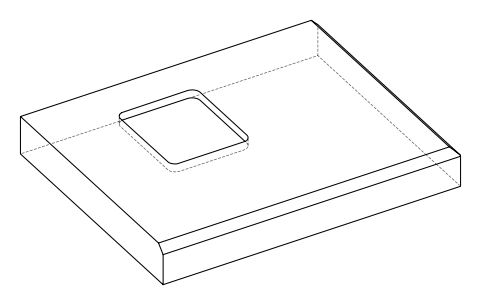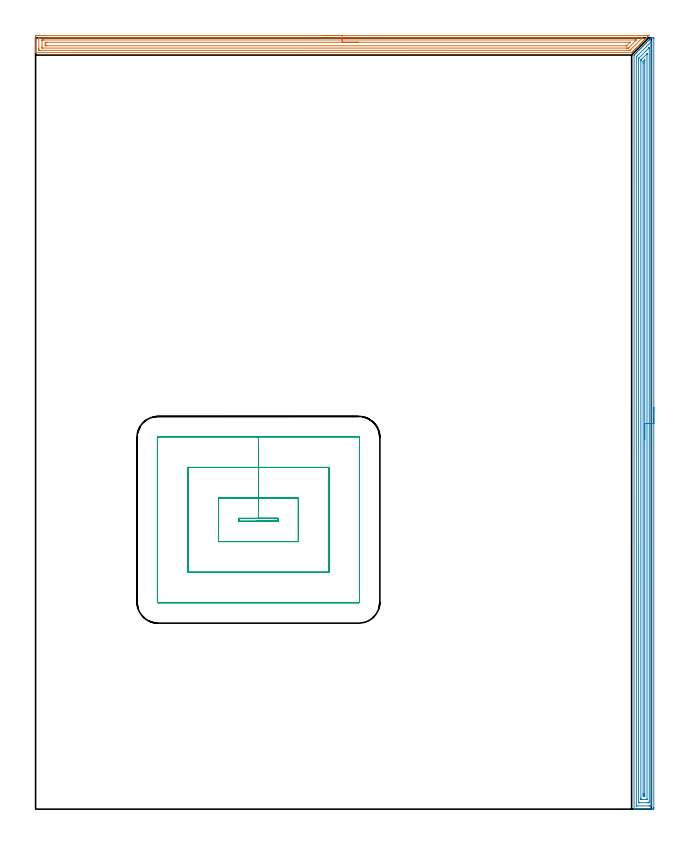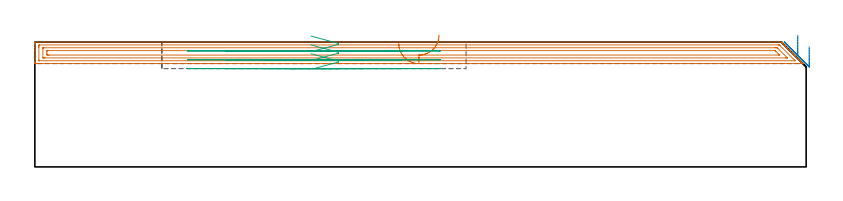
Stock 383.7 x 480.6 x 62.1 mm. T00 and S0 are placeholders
(PLAN: 3 operations, 1 tool changes, 38.1 min)
(1 AREA_MILL | FG_CHAMFER_SURFACE | UGT0205_001 | 12.32 min | 21971 mm3)
(2 AREA_MILL_1 | FG_CHAMFER_SURFACE_1 | UGT0205_001 | 19.25 min | 35845 mm3)
(3 MILL_RECTANGULAR_POCKET | POCKET_RECTANGULAR_STRAIGHT | UGT0201_109 | Follow Part, ap 6.35, ae 75% | 6.49 min | 255302 mm3)
(TOOL UGT0205_001 | Chamfer Mill 20 x 3 x 45 deg. | D20 FL50 Z2)
(TOOL UGT0201_109 | End Mill 25.4 mm | D25.4 FL25 Z2)
(OP 1 AREA_MILL)
G17 G21 G94 G90
T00 M6
G54
G17 G0 G90 X181.05 Y482.1 S1061 M3
G43 Z72.1 H0
Z61.4
G94 G1 X181.088 Z60.528 F250.
X181.202 Z59.664
X181.391 Z58.812
X181.653 Z57.98
X181.987 Z57.174
X182.39 Z56.4
X182.858 Z55.664
X183.39 Z54.972
X183.979 Z54.329
X184.622 Z53.74
X185.314 Z53.208
X186.05 Z52.74
X186.824 Z52.337
X187.63 Z52.003
X188.462 Z51.741
X189.314 Z51.552
X190.178 Z51.438
X191.05 Z51.4
X382.069
X382.097 Y482.099 Z51.399
Y482.097 Z51.401
X382.069 Y482.069 Z51.431
X382.013 Y482.013 Z51.487
X381.614 Y481.612 Z51.884
X381.473 Y481.472 Z52.027
X381.175 Y481.175 Z52.325
X380.73 Y480.728 Z52.768
X380.269 Y480.269 Z53.23
X379.846 Y479.844 Z53.653
X379.355 Y479.354 Z54.145
X378.962 Y478.96 Z54.537
X378.44 Y478.439 Z55.06
X378.195 Y478.193 Z55.304
X378.077 Y478.076 Z55.421
X377.897 Y477.897 Z55.603
X377.736 Y477.736 Z55.764
X377.635 Y477.634 Z55.864
X377.599 Y477.598 Z55.9
X377.193 Y477.192 Z56.306
X377.003 Y477.003 Z56.497
X376.88 Y476.88 Z56.62
X376.751 Y476.75 Z56.747
X376.705 Y476.704 Z56.794
X376.025 Y476.024 Z57.475
X375.867 Y475.866 Z57.631
X375.811 Y475.81 Z57.688
X375.169 Y475.169 Z58.331
X374.984 Y474.982 Z58.515
X374.321 Y474.321 Z59.179
X374.1 Y474.098 Z59.398
X373.458 Y473.458 Z60.042
X373.427 Y473.427 Z60.073
X373.216 Y473.214 Z60.282
X372.603 Y472.603 Z60.897
X372.533 Y472.532 Z60.967
X372.332 Y472.33 Z61.166
X371.748 Y471.747 Z61.752
X371.639 Y471.638 Z61.86
X371.419 Y471.423 Z62.071
X371.395 Y471.404 Z62.089
X371.192 Y471.4 Z62.1
X0.18
X0.008 Y471.403 Z62.088
X0. Y471.418 Z62.072
Y471.793 Z61.706
Y472.059 Z61.44
Y472.772 Z60.723
Y474.012 Z59.485
Y475.424 Z58.072
Y481.348 Z52.149
X0.003 Y481.612 Z51.885
X0.009 Y482.092 Z51.406
X0.139 Y482.095 Z51.403
X0.627 Y482.1 Z51.4
X191.05
Y480.686 Z52.814
X377.941 Y480.685 Z52.815
X378.207 Y480.679 Z52.821
X378.18 Y480.642 Z52.858
X378.086 Y480.541 Z52.959
X377.993 Y480.444 Z53.056
X377.897 Y480.346 Z53.154
X370.745 Y473.195 Z60.305
X370.531 Y472.984 Z60.516
X370.431 Y472.888 Z60.612
X370.37 Y472.832 Z60.668
X370.275 Y472.821 Z60.679
X369.851 Y472.815 Z60.685
X369.808
X2.372
X2.019 Y472.821 Z60.679
X2.01 Y472.935 Z60.565
X2.003 Y473.18 Z60.32
X2.001 Y473.656 Z59.844
X2. Y474.066 Z59.434
X2.001 Y480.253 Z53.247
X2.01 Y480.665 Z52.835
X2.012 Y480.68 Z52.82
X2.018 Y480.682 Z52.818
X2.043 Y480.684 Z52.816
X2.096 Y480.685 Z52.815
X2.202 Y480.686 Z52.814
X191.05
Y479.272 Z54.228
X373.427 Y479.271 Z54.229
X374.007 Y479.27 Z54.23
X374.129 Y479.269 Z54.231
X374.321 Y479.264 Z54.236
X374.347 Y479.256 Z54.244
X374.336 Y479.241 Z54.259
X374.321 Y479.221 Z54.279
X369.64 Y474.54 Z58.96
X369.409 Y474.316 Z59.184
X369.342 Y474.253 Z59.247
X369.313 Y474.235 Z59.265
X369.267 Y474.233 Z59.267
X368.957 Y474.23 Z59.27
X368.378 Y474.229 Z59.271
X368.063 Y474.228 Z59.272
X4.518 Y474.229 Z59.271
X4.203 Y474.23 Z59.27
X4.099 Y474.232 Z59.268
X4.023 Y474.235 Z59.265
X4.01 Y474.339 Z59.161
X4.005 Y474.54 Z58.96
X4.001 Y474.74 Z58.76
Y478.96 Z54.54
X4.003 Y479.158 Z54.342
X4.01 Y479.227 Z54.273
X4.015 Y479.265 Z54.235
X4.047 Y479.266 Z54.234
X4.203 Y479.269 Z54.231
X4.783 Y479.271 Z54.229
X5.097
X191.05 Y479.272 Z54.228
Y477.857 Z55.643
X370.072
X370.369 Y477.855 Z55.645
X370.463 Y477.852 Z55.648
X370.488 Y477.85 Z55.65
X370.48 Y477.839 Z55.661
X370.448 Y477.801 Z55.699
X370.363 Y477.712 Z55.788
X370.291 Y477.64 Z55.86
X368.513 Y475.863 Z57.637
X368.362 Y475.714 Z57.786
X368.304 Y475.661 Z57.839
X368.289 Y475.65 Z57.85
X368.272 Y475.647 Z57.853
X368.231 Y475.644 Z57.856
X368.063 Y475.643 Z57.857
X367.842
X6.885
X6.662 Y475.644 Z57.856
X6.128 Y475.65 Z57.85
X6.01 Y475.66 Z57.84
X6.006 Y475.869 Z57.631
X6. Y476.299 Z57.201
Y477.183 Z56.317
X6.006 Y477.63 Z55.87
X6.01 Y477.842 Z55.658
X6.219 Y477.851 Z55.649
X6.885 Y477.856 Z55.644
X7.107 Y477.857 Z55.643
X191.05
X191.922 Z55.681
X192.786 Z55.795
X193.638 Z55.983
X194.47 Z56.246
X195.276 Z56.58
X196.05 Z56.982
X196.786 Z57.451
X197.478 Z57.982
X198.121 Z58.572
X198.71 Z59.215
X199.242 Z59.907
X199.71 Z60.643
X200.113 Z61.417
X200.447 Z62.223
X200.709 Z63.055
X200.898 Z63.906
X201.012 Z64.771
X201.05 Z65.643
G0 Z72.1
M5
M2
(OP 2 AREA_MILL_1)
G17 G21 G94 G90
T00 M6
G54
G17 G0 G90 X385.2 Y250.3 S1061 M3
G43 Z72.1 H0
Z59.8
G94 G1 Y250.262 Z58.928 F250.
Y250.148 Z58.063
Y249.959 Z57.212
Y249.697 Z56.38
Y249.363 Z55.574
Y248.96 Z54.8
Y248.492 Z54.064
Y247.96 Z53.372
Y247.371 Z52.729
Y246.728 Z52.14
Y246.036 Z51.608
Y245.3 Z51.14
Y244.526 Z50.737
Y243.72 Z50.403
Y242.888 Z50.141
Y242.036 Z49.952
Y241.172 Z49.838
Y240.3 Z49.8
Y1.088
X385.199 Y0.631 Z49.801
X385.195 Y0.199 Z49.803
X385.192 Y0.01 Z49.806
X384.77 Y0.005 Z50.228
X384.149 Y0. Z50.849
X375.97 Z59.024
X374.572 Z60.424
X374.21 Z60.785
X373.248 Z61.752
X372.903 Y0.01 Z62.088
X372.9 Y0.166 Z62.099
Y0.184 Z62.1
Y469.685
X372.904 Y469.895 Z62.089
X373.092 Y470.092 Z61.908
X373.429 Y470.43 Z61.569
X373.77 Y470.772 Z61.227
X373.89 Y470.89 Z61.109
X374.026 Y471.026 Z60.974
X374.21 Y471.212 Z60.787
X374.323 Y471.324 Z60.674
X374.92 Y471.92 Z60.079
X375.09 Y472.092 Z59.907
X375.814 Y472.815 Z59.185
X375.97 Y472.972 Z59.027
X376.409 Y473.409 Z58.591
X376.708 Y473.709 Z58.291
X376.85 Y473.852 Z58.146
X377.248 Y474.248 Z57.752
X377.336 Y474.336 Z57.664
X377.602 Y474.603 Z57.396
X377.73 Y474.732 Z57.266
X378.088 Y475.088 Z56.912
X378.26 Y475.26 Z56.739
X378.497 Y475.497 Z56.502
X378.61 Y475.612 Z56.386
X379.185 Y476.185 Z55.815
X379.391 Y476.392 Z55.607
X379.49 Y476.492 Z55.506
X379.93 Y476.93 Z55.069
X380.37 Y477.372 Z54.626
X380.607 Y477.607 Z54.393
X381.25 Y478.252 Z53.746
X381.446 Y478.446 Z53.554
X381.478 Y478.478 Z53.522
X382.13 Y479.131 Z52.867
X382.184 Y479.184 Z52.815
X382.372 Y479.373 Z52.627
X382.423 Y479.425 Z52.574
X382.473 Y479.473 Z52.526
X382.67 Y479.671 Z52.329
X382.716 Y479.718 Z52.281
X382.761 Y479.762 Z52.238
X382.968 Y479.969 Z52.031
X383.01 Y480.011 Z51.988
X383.125 Y480.125 Z51.874
X383.267 Y480.267 Z51.733
X383.45 Y480.451 Z51.548
X383.567 Y480.565 Z51.43
X383.609 Y480.599 Z51.387
X383.89 Y480.6 Z51.108
X383.993 Z51.006
X384.77 Z50.225
X384.951 Z50.045
X385.131 Y480.599 Z49.865
X385.191 Y480.597 Z49.805
X385.197 Y480.416 Z49.803
X385.2 Y480.197 Z49.8
Y240.3
X383.786 Z51.214
X383.785 Y2.526 Z51.215
X383.784 Y2.42 Z51.216
X383.779 Y2.035 Z51.221
X383.414 Y2.009 Z51.586
X383.01 Y2.004 Z51.99
X382.542 Y2. Z52.458
X374.623 Z60.377
X374.405 Y2.002 Z60.595
X374.37 Y2.005 Z60.63
X374.334 Y2.01 Z60.666
X374.321 Y2.02 Z60.679
X374.32 Y2.048 Z60.68
X374.315 Y2.313 Z60.685
Y468.343
X374.319 Y468.737 Z60.681
X374.321 Y468.834 Z60.679
X374.332 Y468.871 Z60.668
X374.357 Y468.899 Z60.643
X374.449 Y468.995 Z60.551
X374.687 Y469.237 Z60.313
X374.89 Y469.441 Z60.11
X383.674 Y478.224 Z51.326
X383.762 Y478.31 Z51.238
X383.779 Y478.323 Z51.221
Y478.322
X383.783 Y478.289 Z51.217
X383.785 Y478.18 Z51.215
X383.786 Y473.687 Z51.214
Y240.3
X382.372 Z52.628
X382.371 Y4.857 Z52.629
X382.37 Y4.208 Z52.63
X382.367 Y4.086 Z52.633
X382.365 Y4.027 Z52.635
X382.359 Y4.009 Z52.641
X382.33 Y4.005 Z52.67
X382.13 Y4.002 Z52.87
X381.455 Y4. Z53.545
X376.175 Z58.825
X375.97 Y4.002 Z59.03
X375.766 Y4.008 Z59.234
X375.742 Y4.01 Z59.258
X375.735 Y4.021 Z59.265
X375.732 Y4.061 Z59.268
X375.73 Y4.126 Z59.27
X375.729 Y4.208 Z59.271
X375.728 Y4.454 Z59.272
X375.729 Y466.8 Z59.271
X375.73 Y467.449 Z59.27
X375.732 Y467.691 Z59.268
X375.735 Y467.775 Z59.265
X375.74 Y467.829 Z59.26
X375.769 Y467.86 Z59.231
X375.97 Y468.069 Z59.03
X376.105 Y468.206 Z58.895
X376.242 Y468.343 Z58.758
X382.13 Y474.23 Z52.87
X382.317 Y474.413 Z52.683
X382.347 Y474.44 Z52.653
X382.362 Y474.451 Z52.638
X382.366 Y474.437 Z52.634
X382.37 Y474.413 Z52.63
X382.371 Y474.396 Z52.629
X382.372 Y474.358 Z52.628
Y240.3
X380.957 Z54.043
Y6.295
X380.955 Y6.095 Z54.045
X380.953 Y6.024 Z54.047
X380.95 Y6.011 Z54.05
X380.944 Y6.008 Z54.056
X380.918 Y6.004 Z54.082
X380.808 Y6.001 Z54.192
X380.37 Y6. Z54.63
X377.73 Z57.27
X377.292 Y6.007 Z57.708
X377.184 Y6.01 Z57.816
X377.149 Y6.022 Z57.851
X377.147 Y6.057 Z57.853
X377.145 Y6.147 Z57.855
X377.143 Y6.594 Z57.857
Y6.891
Y466.257
X377.145 Y466.555 Z57.855
X377.147 Y466.703 Z57.853
X377.15 Y466.774 Z57.85
X377.186 Y466.826 Z57.814
X377.324 Y466.968 Z57.676
X377.73 Y467.381 Z57.27
X380.869 Y470.519 Z54.131
X380.899 Y470.548 Z54.101
X380.939 Y470.582 Z54.061
X380.949 Y470.588 Z54.051
X380.951 Y470.58 Z54.049
X380.954 Y470.547 Z54.046
X380.957 Y470.43 Z54.043
Y240.3
X379.543 Z55.457
Y9.52
X379.54 Y8.68 Z55.46
X379.539 Y8.63 Z55.461
X379.49 Y8.01 Z55.51
X379.274 Y8.005 Z55.726
X378.61 Y8.01 Z56.39
X378.562 Y8.68 Z56.438
X378.559 Y8.731 Z56.441
X378.557 Y9.574 Z56.443
Y9.628
Y464.82
X378.56 Y465.66 Z56.44
X378.562 Y465.709 Z56.438
X378.567 Y465.756 Z56.433
X378.61 Y465.804 Z56.39
X378.98 Y466.179 Z56.02
X379.49 Y466.692 Z55.51
X379.513 Y466.713 Z55.487
X379.532 Y466.727 Z55.468
X379.536 Y466.728 Z55.464
X379.538 Y466.715 Z55.462
X379.542 Y466.609 Z55.458
X379.543 Y466.555 Z55.457
Y240.3
Y239.428 Z55.495
Y238.564 Z55.609
Y237.712 Z55.798
Y236.88 Z56.06
Y236.074 Z56.394
Y235.3 Z56.797
Y234.564 Z57.265
Y233.872 Z57.796
Y233.229 Z58.386
Y232.64 Z59.029
Y232.108 Z59.721
Y231.64 Z60.457
Y231.237 Z61.231
Y230.903 Z62.037
Y230.641 Z62.869
Y230.452 Z63.72
Y230.338 Z64.585
Y230.3 Z65.457
G0 Z72.1
M5
M2
(OP 3 MILL_RECTANGULAR_POCKET)
G17 G21 G94 G90
T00 M6
G54
G17 G0 G90 X137.333 Y179.4 S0 M3
G43 Z72.1 H0
Z65.1
G94 G1 X151. Z61.438 F250.
Y181.2 Z60.956
X138.85 Z57.7
X126.7 F500.
Y179.4
X151.
Y181.2
X138.85
Y193.9
X114.
Y166.7
X163.7
Y193.9
X138.85
Y212.95
X94.95
Y147.65
X182.75
Y212.95
X138.85
Y232.
X76.4
G3 X75.9 Y231.5 R0.5
G1 Y129.1
G3 X76.4 Y128.6 R0.5
G1 X201.3
G3 X201.8 Y129.1 R0.5
G1 Y231.5
G3 X201.3 Y232. R0.5
G1 X138.85
X137.85
G0 X137.333 Y179.4 Z60.7
G1 X151. Z57.038 F250.
Y181.2 Z56.556
X138.85 Z53.3
X126.7 F500.
Y179.4
X151.
Y181.2
X138.85
Y193.9
X114.
Y166.7
X163.7
Y193.9
X138.85
Y212.95
X94.95
Y147.65
X182.75
Y212.95
X138.85
Y232.
X76.4
G3 X75.9 Y231.5 R0.5
G1 Y129.1
G3 X76.4 Y128.6 R0.5
G1 X201.3
G3 X201.8 Y129.1 R0.5
G1 Y231.5
G3 X201.3 Y232. R0.5
G1 X138.85
X137.85
G0 X137.333 Y179.4 Z56.3
G1 X151. Z52.638 F250.
Y181.2 Z52.156
X138.85 Z48.9
X126.7 F500.
Y179.4
X151.
Y181.2
X138.85
Y193.9
X114.
Y166.7
X163.7
Y193.9
X138.85
Y212.95
X94.95
Y147.65
X182.75
Y212.95
X138.85
Y232.
X76.4
G3 X75.9 Y231.5 R0.5
G1 Y129.1
G3 X76.4 Y128.6 R0.5
G1 X201.3
G3 X201.8 Y129.1 R0.5
G1 Y231.5
G3 X201.3 Y232. R0.5
G1 X138.85
X137.85
G0 Z72.1
M5
M2
